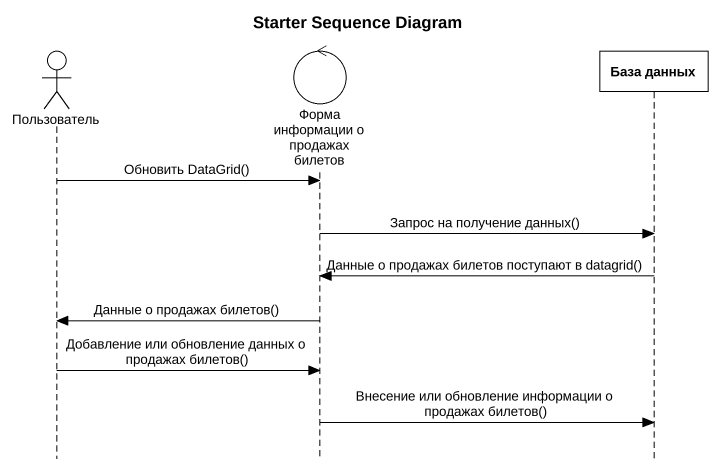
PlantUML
@startuml
title Starter Sequence Diagram
hide footbox
actor Пользователь
control "Форма информации о продажах билетов" as Форма_информации_о_продажах
participant "База данных" as База_данных

Пользователь -> Форма_информации_о_продажах : Обновить DataGrid()
Форма_информации_о_продажах -> База_данных : Запрос на получение данных()
База_данных -> Форма_информации_о_продажах : Данные о продажах билетов поступают в datagrid()
Форма_информации_о_продажах -> Пользователь : Данные о продажах билетов()
Пользователь -> Форма_информации_о_продажах : Добавление или обновление данных о продажах билетов()
Форма_информации_о_продажах -> База_данных : Внесение или обновление информации о продажах билетов()
@enduml
